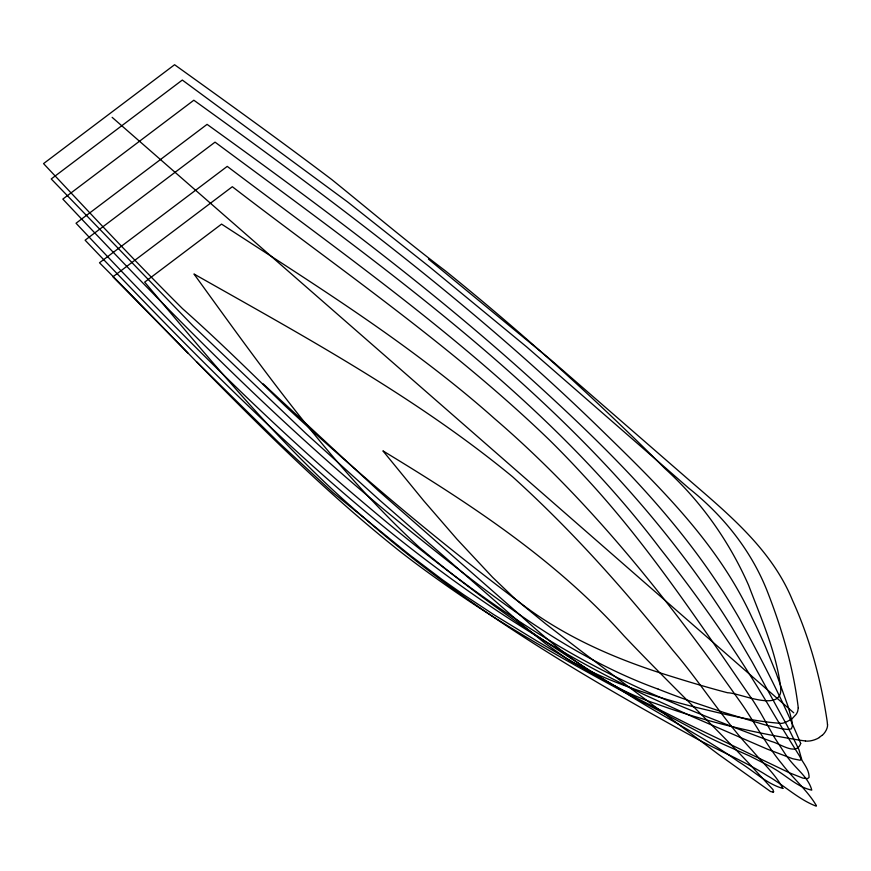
<?xml version="1.0" encoding="UTF-8"?>
<svg xmlns="http://www.w3.org/2000/svg" width="871" height="871" viewBox="0 0 871 871"><rect width="100%" height="100%" fill="white"/><g stroke="black" fill="none" stroke-linecap="round" stroke-linejoin="round"><path stroke-width="1.31" d="M773.045 792.283L773.198 791.804A7.012 4.486 -28.3 0 0 772.969 789.616L748.407 762.822C707.698 719.784 664.769 678.912 624.028 635.884C555.861 559.639 469.719 503.525 382.924 450.862L423.742 500.781L456.937 539.138L492.561 577.277L515.273 599.03L545.616 623.788L583.581 652.902L718.782 754.591L770.497 791.489A6.848 4.377 -28.3 0 0 773.383 791.804L773.807 791.728M821.974 735.353L819.371 737.323M805.479 740.938L804.096 740.786A166.187 106.382 -28.3 0 1 801.124 740.394C751.749 732.424 702.777 720.948 655.798 703.626C603.472 686.566 560.151 651.628 520.085 615.078L378.036 490.373L263.096 383.817M658.215 689.135C568.164 656.603 492.148 596.581 418.276 537.385C289.989 435.413 174.929 318.263 62.832 199.089L193.841 100.23C334.671 201.604 474.096 306.026 598.638 427.28C657.137 484.254 717.987 542.611 752.261 618.17A1609.75 1030.415 -28.3 0 1 765.293 646.369L776.05 672.826L788.451 707.513L792.044 721.624L792.36 726.327L791.347 728.875L788.146 729.506L782.398 728.907L765.326 724.966L723.616 712.391L691.901 701.743A1609.76 1030.426 -28.3 0 1 658.215 689.135M428.423 259.068L550.908 359.93L687.796 478.919C728.232 513.89 771.804 549.503 792.545 600.435C809.91 638.574 820.83 679.434 827.091 720.796A166.187 106.382 -28.3 0 1 827.352 723.235L827.439 724.367M112.141 117.345L793.721 712.794M196.465 361.672L278.382 442.185L332.951 492.605L409.795 555.034L442.196 579.596L463.916 594.904L494.075 614.817L536.939 641.034L589.014 671.574L637.213 698.411L689.865 725.02L789.191 772.708L802.953 778.151L807.602 778.576L809.061 777.476C809.399 769.441 802.822 762.789 799.458 755.897C790.672 741.842 781.908 727.775 773.437 713.523C739.621 655.776 701.395 600.75 659.913 548.251C542.851 393.485 380.442 282.117 227.233 166.383L99.501 262.77C197.761 361.236 291.447 465.364 400.714 551.974A2229.651 1427.221 -28.3 0 0 441.63 582.166C524.963 641.557 616.494 687.687 706.327 736.137A921.54 589.885 -28.3 0 0 722.233 743.769L750.029 756.159L770.606 766.643A197.717 126.556 -28.3 0 1 774.929 769.18C786.981 776.235 797.912 787.242 811.772 790.139C808.604 777.661 796.301 768.984 788.723 758.772A197.717 126.556 -28.3 0 1 785.925 755.081L774.559 737.65L761.374 714.231A921.54 589.885 -28.3 0 0 753.154 700.796C699.609 623.407 647.882 544.179 583.385 475.207A2229.651 1427.221 -28.3 0 0 549.296 439.866C451.777 345.852 339.396 269.172 232.328 186.721L112.925 276.815L187.886 353.027M827.57 724.324A17.681 11.312 -28.3 0 1 822.18 735.462M819.491 737.497A17.681 11.312 -28.3 0 1 805.414 741.047M780.797 688.558C782.082 713.273 739.784 692.826 727.612 692.761C705.216 686.925 683.093 680.142 661.035 673.174C610.375 656.821 560.815 634.643 518.681 601.676C437.416 540.456 359.342 475.043 284.893 405.69C251.175 372.94 217.761 339.842 182.562 308.682C135.049 261.474 89.397 212.426 43.55 163.606L174.581 64.726C227.287 102.549 279.994 140.373 331.72 179.524C369.533 210.118 406.681 241.561 445.495 270.946C522.284 332.907 595.688 399.103 665.379 468.957C701.079 501.315 729.212 541.327 748.635 585.345C761.363 618.965 776.486 652.597 780.797 688.558M800.689 743.431C796.464 756.311 779.926 743.464 771.706 741.569C728.962 725.739 686.49 709.146 644.823 690.627A1176.209 752.903 -28.3 0 1 625.389 681.547C529.35 635.797 444.058 571.06 363.261 502.534C260.984 416.414 167.537 320.561 76.049 223.237L207.08 124.368C323.141 207.886 438.146 293.44 543.526 390.328C613.01 454.052 680.491 521.751 729.931 602.667A1176.209 752.903 -28.3 0 1 739.664 619.063C761.722 659.532 783.094 700.97 800.689 743.431M798.272 707.873L797.716 711.128A14.807 9.483 -28.3 0 1 796.083 714.405L791.717 719.141L785.588 722.331A14.807 9.483 -28.3 0 1 781.439 723.409C751.88 721.33 722.538 713.719 693.697 706.806C652.542 696.125 611.823 683.114 574.141 663.103A149.703 95.821 -28.3 0 1 567.206 659.02L545.159 643.342L524.19 626.401L379.135 499.714L306.015 433.562L193.003 325.83L51.237 178.947L182.311 80.056L347.66 201.985L429.447 266.82L526.868 347.083L688.907 488.304C723.747 515.98 752.043 551.463 768.026 593.205C782.343 630.147 793.492 668.482 798.272 707.873M816.356 805.577L816.149 806.143C798.369 799.371 783.769 784.967 767.101 775.56C742.919 760.154 716.049 749.713 691.106 735.679C576.221 672.358 462.468 604.681 363.806 517.516C282.03 447.705 213.798 364.013 144.673 282.128L221.572 224.108C315.193 285.1 410.949 344.241 494.695 418.755C589.242 499.954 667.044 598.333 738.739 699.74C753.981 720.709 765.522 744.226 782.18 764.194C793.024 778.358 807.265 790.226 816.356 805.577M782.877 788.418C766.937 784.107 752.533 770.051 737.966 761.352C700.709 734.667 659.086 715.026 620.871 689.843C550.635 646.761 482.229 600.348 419.169 547.195C332.069 466.954 263.151 369.522 193.983 273.995C303.435 335.999 415.119 396.523 512.54 476.742C571.115 529.71 623.908 588.742 673.022 650.495C700.763 682.81 723.072 719.457 752.294 750.541C762.648 762.898 775.332 774.069 782.877 788.418M801.603 759.142L800.111 760.252L792.621 758.717L767.286 749.125L692.587 716.757L643.44 694.274A1825.703 1168.653 -28.3 0 1 618.715 681.949C410.187 576.689 244.424 407.334 85.108 240.189L215.039 142.147C398.21 277.914 591.05 413.529 718.673 606.521A1825.703 1168.653 -28.3 0 1 731.999 627.447L751.989 661.666L787.373 726.076L798.979 749.746L801.603 759.142"/></g></svg>
